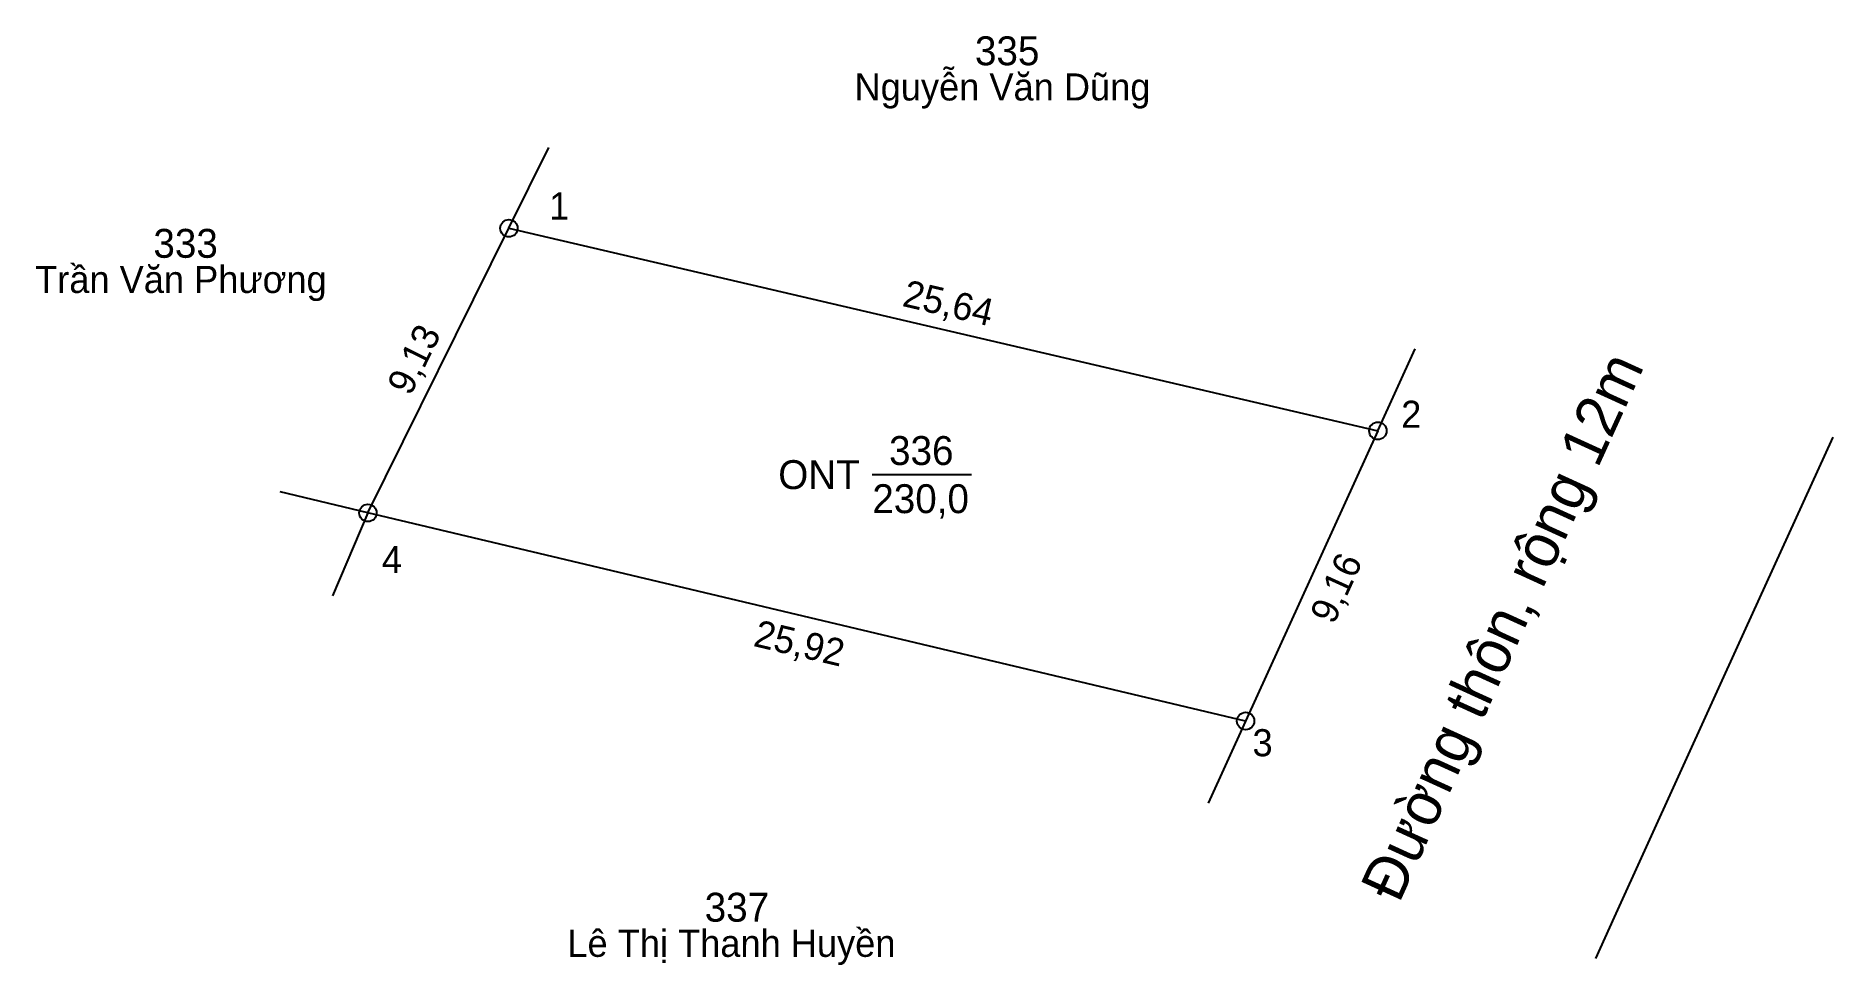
# Model space of a CAD drawing. Extents: x 540639.9 to 540691.5, y 1835301.6 to 1835328.3.
import ezdxf

# ---------------------------------------------------------------- set-up
doc = ezdxf.new("R2010")
doc.units = 0
for name, color, linetype in [('CanhThua', 7, 'Continuous'), ('ChieuDaiCanhThua', 7, 'Continuous'), ('Level 1', 7, 'Continuous'), ('Level 10', 7, 'Continuous'), ('Level 23', 7, 'Continuous'), ('MocDinhThua', 7, 'Continuous'), ('NhanDiaChinhThua', 7, 'Continuous'), ('NhanTuCan', 7, 'Continuous'), ('RauThua', 7, 'Continuous'), ('SoHieuDinhThua', 7, 'Continuous'), ('TenChuLanCan', 7, 'Continuous')]:
    doc.layers.add(name, color=color, linetype=linetype)

msp = doc.modelspace()

# ---------------------------------------------------------------- linework, layer by layer
at = {"layer": 'CanhThua'}
for p, q in [((540649.409, 1835314.63), (540653.46, 1835322.807)), ((540653.46, 1835322.807), (540678.426, 1835316.988)), ((540678.426, 1835316.988), (540674.626, 1835308.652)), ((540674.626, 1835308.652), (540649.409, 1835314.63))]:
    msp.add_line(p, q, dxfattribs=at)
at = {"layer": 'Level 10'}
for p, q in [((540688.954, 1835311.204), (540691.504, 1835316.805)), ((540685.228, 1835303.022), (540688.954, 1835311.204))]:
    msp.add_line(p, q, dxfattribs=at)
at = {"layer": 'Level 23'}
msp.add_line((540684.687, 1835301.834), (540685.228, 1835303.022), dxfattribs=at)
at = {"layer": 'MocDinhThua'}
for centre in [(540653.46, 1835322.807), (540678.426, 1835316.988), (540649.409, 1835314.63), (540674.626, 1835308.652)]:
    msp.add_circle(centre, 0.25, dxfattribs=at)
at = {"layer": 'NhanDiaChinhThua'}
msp.add_line((540663.9, 1835315.73), (540666.746, 1835315.73), dxfattribs=at)
at = {"layer": 'RauThua'}
for p, q in [((540653.46, 1835322.807), (540654.611, 1835325.13)), ((540678.426, 1835316.988), (540679.501, 1835319.348)), ((540649.409, 1835314.63), (540646.887, 1835315.232)), ((540649.409, 1835314.63), (540648.391, 1835312.245)), ((540674.626, 1835308.652), (540673.549, 1835306.293))]:
    msp.add_line(p, q, dxfattribs=at)

# ---------------------------------------------------------------- texts
at = {"layer": 'ChieuDaiCanhThua'}
for s, rotation, p in [('25,64', 346.8799, (540664.733, 1835320.579)), ('9,13', 63.6455, (540650.628, 1835317.966)), ('9,16', 65.4939, (540677.159, 1835311.396)), ('25,92', 346.6635, (540660.454, 1835310.812))]:
    msp.add_text(s, height=0.7779, rotation=rotation, dxfattribs=at).set_placement(p)
at = {"layer": 'Level 1'}
msp.add_text('Đường thôn, rộng 12m', height=1.25, rotation=65.4613, dxfattribs=at).set_placement((540679.034, 1835303.39))
at = {"layer": 'NhanDiaChinhThua'}
for s, p in [('336', (540664.383, 1835316.007)), ('ONT', (540661.199, 1835315.315)), ('230,0', (540663.901, 1835314.624))]:
    msp.add_text(s, height=0.8298, dxfattribs=at).set_placement(p)
at = {"layer": 'NhanTuCan'}
for s, p in [('335', (540666.85, 1835327.49)), ('333', (540643.246, 1835321.959)), ('337', (540659.085, 1835302.888))]:
    msp.add_text(s, height=0.8298, dxfattribs=at).set_placement(p)
at = {"layer": 'SoHieuDinhThua'}
for s, p in [('1', (540654.614, 1835323.058)), ('2', (540679.096, 1835317.075)), ('4', (540649.809, 1835312.902)), ('3', (540674.824, 1835307.64))]:
    msp.add_text(s, height=0.778, dxfattribs=at).set_placement(p)
at = {"layer": 'TenChuLanCan'}
for s, p in [('Nguyễn Văn Dũng', (540663.39, 1835326.478)), ('Trần Văn Phương', (540639.848, 1835320.948)), ('Lê Thị Thanh Huyền', (540655.14, 1835301.877))]:
    msp.add_text(s, height=0.77794, dxfattribs=at).set_placement(p)

doc.saveas('drawing.dxf')
